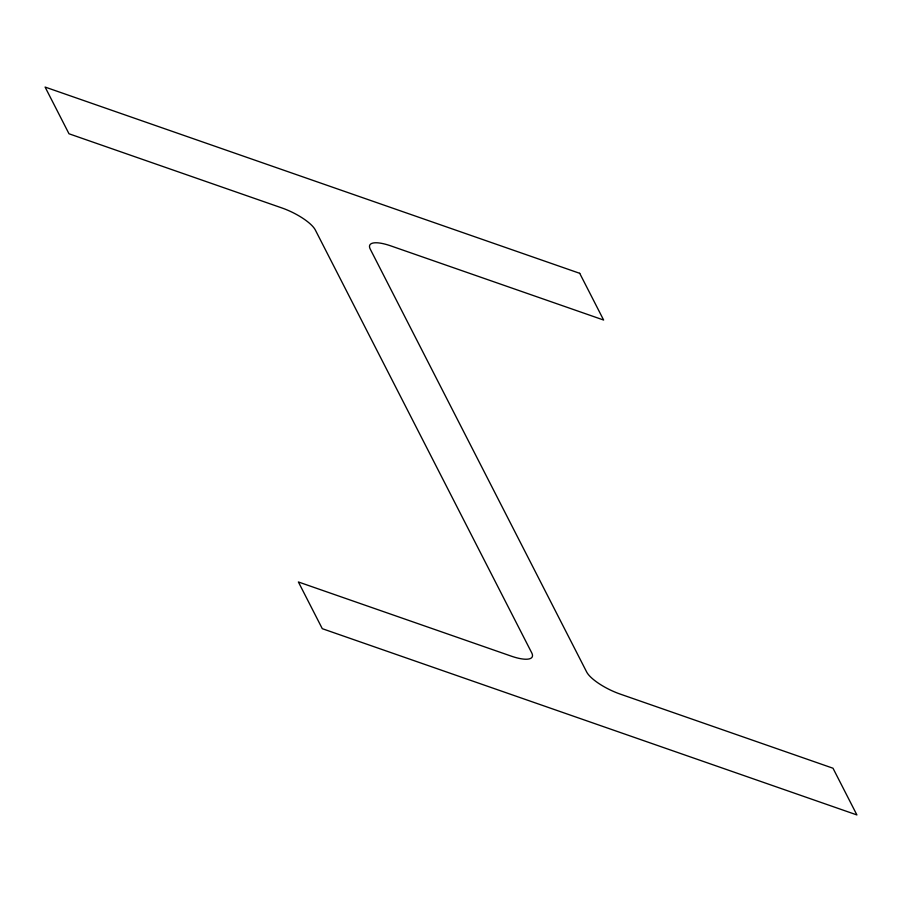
<?xml version="1.0" encoding="UTF-8"?>
<svg xmlns="http://www.w3.org/2000/svg" width="902" height="902" viewBox="0 0 902 902"><rect width="100%" height="100%" fill="white"/><g stroke="black" fill="none" stroke-linecap="round" stroke-linejoin="round"><path stroke-width="1.35" d="M579.715 273.317L45.1 87.066L69.003 133.778L281.886 207.945A30.544 9.189 26.1 0 1 315.328 229.999L531.74 652.868A30.544 9.189 26.1 0 1 511.265 656.137L298.382 581.97L322.285 628.683L856.9 814.934L832.997 768.222L620.114 694.055A30.544 9.189 26.1 0 1 586.672 672.001L370.26 249.132A30.544 9.189 26.1 0 1 390.735 245.863L603.618 320.03L579.715 273.317"/></g></svg>
